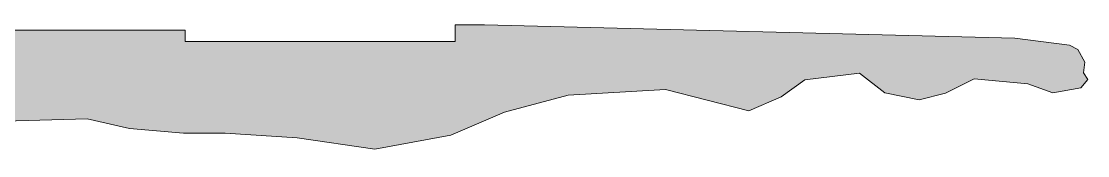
# Model space of a CAD drawing. Header units: metres. Extents: x -197 to 1099, y -24 to 14.
# Drawn here: x 1075.75 to 1099.28, y -2.87 to 0.1 of the extents above; entities that cross this region are included whole.
import ezdxf

# ---------------------------------------------------------------- set-up
doc = ezdxf.new("R2010")
doc.units = ezdxf.units.M
doc.header["$LTSCALE"] = 0.001
doc.layers.add('Jach-Anotaciones-CalidaddeLínea  0.13', color=7, linetype='Continuous', lineweight=13, true_color=0x000000)
doc.layers.add('Jach-Anotaciones-Hatch-Lum80%', color=250, linetype='Continuous', lineweight=13, true_color=0x333333)

msp = doc.modelspace()

# ---------------------------------------------------------------- hatches: boundary and pattern name
at = {"layer": 'Jach-Anotaciones-Hatch-Lum80%', "ltscale": 100}
h = msp.add_hatch(dxfattribs=at)
h.set_pattern_fill('EARTH', color=256, scale=0.03, angle=45, double=1)
h.set_pattern_definition([(45, (755.59228, 4e-15), (0, 0.26940768), [0.1905, -0.1905]), (45, (755.54176, 0.05051), (0, 0.26940768), [0.1905, -0.1905]), (45, (755.49125, 0.10103), (0, 0.26940768), [0.1905, -0.1905]), (135, (755.49125, 0.1347), (-0.26940768, 0), [0.1905, -0.1905]), (135, (755.54176, 0.18522), (-0.26940768, 0), [0.1905, -0.1905]), (135, (755.59228, 0.23573), (-0.26940768, 0), [0.1905, -0.1905])])
h.paths.add_polyline_path([(1074.96228, -0.48667), (1075.06228, -0.48667), (1075.06228, -0.275), (1075.36228, -0.275), (1075.36228, -0.1), (1079.3624, -0.1), (1079.3624, -0.35), (1085.3224, -0.35), (1085.3224, 0.025), (1085.97107, 0.025), (1097.66493, -0.27484), (1098.8724, -0.42578), (1099.05543, -0.52717), (1099.21166, -0.80121), (1099.18615, -1.037), (1099.27542, -1.18676), (1099.12557, -1.37158), (1098.51009, -1.47917), (1097.95514, -1.28342), (1096.77179, -1.16924), (1096.13524, -1.48733), (1095.55581, -1.63414), (1094.79683, -1.47917), (1094.24189, -1.0469), (1093.03406, -1.19371), (1092.51176, -1.56889), (1091.80175, -1.87882), (1089.96174, -1.41138), (1087.81018, -1.53663), (1086.41062, -1.91241), (1085.2224, -2.41694), (1083.54883, -2.72658), (1081.83593, -2.47607), (1080.24837, -2.37169), (1079.32926, -2.37169), (1078.13859, -2.26731), (1077.19858, -2.05854), (1055.83224, -2.66396), (1054.87134, -2.87272), (1053.86867, -2.47607), (1053.43, -2.1838), (1052.39033, -1.71211), (1052.65699, -0.48667), (1053.31366, 0.05), (1053.46014, 0.05), (1053.46014, -0.7), (1054.86201, -0.7), (1054.86201, -0.45), (1055.01201, -0.45), (1055.01201, 0.075), (1056.06201, 0.075), (1056.06201, 0.1), (1058.86241, 0.1), (1058.86241, -0.1), (1059.16241, -0.1), (1059.16241, -0.3), (1059.46241, -0.3), (1059.46241, -0.48667), (1059.86241, -0.48465), (1059.86241, -0.4), (1074.66228, -0.4)])

# ---------------------------------------------------------------- linework, layer by layer
at = {"layer": 'Jach-Anotaciones-CalidaddeLínea  0.13', "ltscale": 100}
msp.add_lwpolyline([(1075.36228, -0.1), (1079.3624, -0.1), (1079.3624, -0.35), (1085.3224, -0.35), (1085.3224, 0.025), (1085.97107, 0.025), (1097.66493, -0.27484), (1098.8724, -0.42578), (1099.05543, -0.52717), (1099.21166, -0.80121), (1099.18615, -1.037), (1099.27542, -1.18676), (1099.12557, -1.37158), (1098.51009, -1.47917), (1097.95514, -1.28342), (1096.77179, -1.16924), (1096.13524, -1.48733), (1095.55581, -1.63414), (1094.79683, -1.47917), (1094.24189, -1.0469), (1093.03406, -1.19371), (1092.51176, -1.56889), (1091.80175, -1.87882), (1089.96174, -1.41138), (1087.81018, -1.53663), (1086.41062, -1.91241), (1085.2224, -2.41694), (1083.54883, -2.72658), (1081.83593, -2.47607), (1080.24837, -2.37169), (1079.32926, -2.37169), (1078.13859, -2.26731), (1077.19858, -2.05854), (1055.83224, -2.66396)], dxfattribs=at)

doc.saveas('drawing.dxf')
